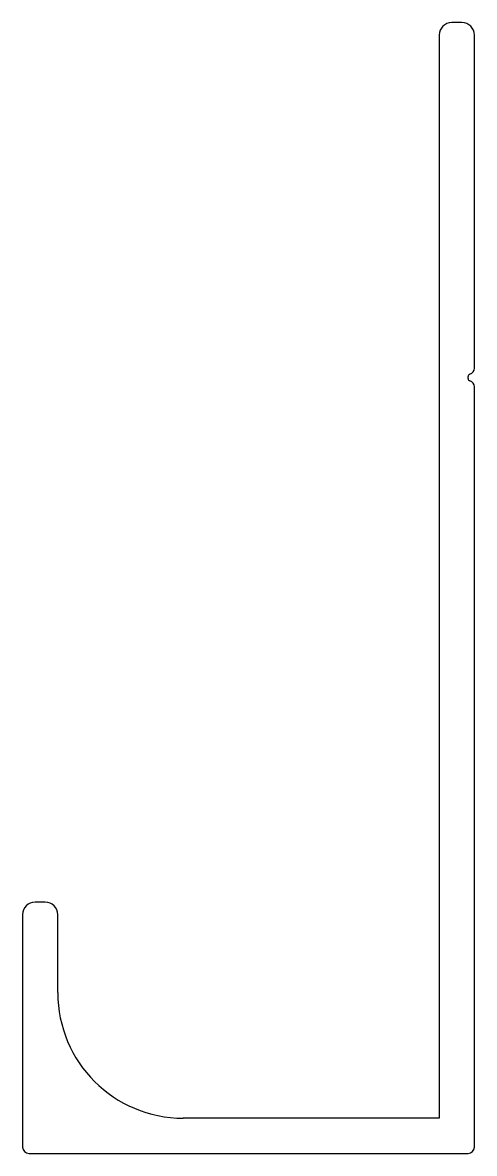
# Model space of a CAD drawing. Extents: x 1147.9 to 1165.9, y 1277.7 to 1322.7.
import ezdxf

# ---------------------------------------------------------------- set-up
doc = ezdxf.new("R2010")
doc.units = 0
doc.layers.get('0').update_dxf_attribs({"linetype": 'CONTINUOUS'})

msp = doc.modelspace()

# ---------------------------------------------------------------- linework, layer by layer
for p, q in [((1165.394, 1322.738), (1164.994, 1322.738)), ((1164.494, 1322.238), (1164.494, 1279.138)), ((1165.894, 1308.988), (1165.894, 1322.238)), ((1165.644, 1308.573), (1165.644, 1308.652)), ((1165.894, 1277.988), (1165.894, 1308.238)), ((1148.794, 1287.738), (1148.394, 1287.738)), ((1147.894, 1287.238), (1147.894, 1277.988)), ((1149.294, 1284.138), (1149.294, 1287.238)), ((1164.494, 1279.138), (1154.294, 1279.138)), ((1148.144, 1277.738), (1165.644, 1277.738))]:
    msp.add_line(p, q)
for centre, radius, start, end in [((1164.994, 1322.238), 0.5, 90, 180), ((1165.394, 1322.238), 0.5, 0, 90), ((1165.744, 1308.652), 0.1, 106.6015, 180), ((1165.644, 1308.988), 0.25, 286.6015, 0), ((1165.744, 1308.573), 0.1, 180, 253.3985), ((1165.644, 1308.238), 0.25, 0, 73.3985), ((1148.394, 1287.238), 0.5, 90, 180), ((1148.794, 1287.238), 0.5, 0, 90), ((1154.294, 1284.138), 5, 180, 270), ((1148.144, 1277.988), 0.25, 180, 270), ((1165.644, 1277.988), 0.25, 270, 360)]:
    msp.add_arc(centre, radius, start, end)

doc.saveas('drawing.dxf')
